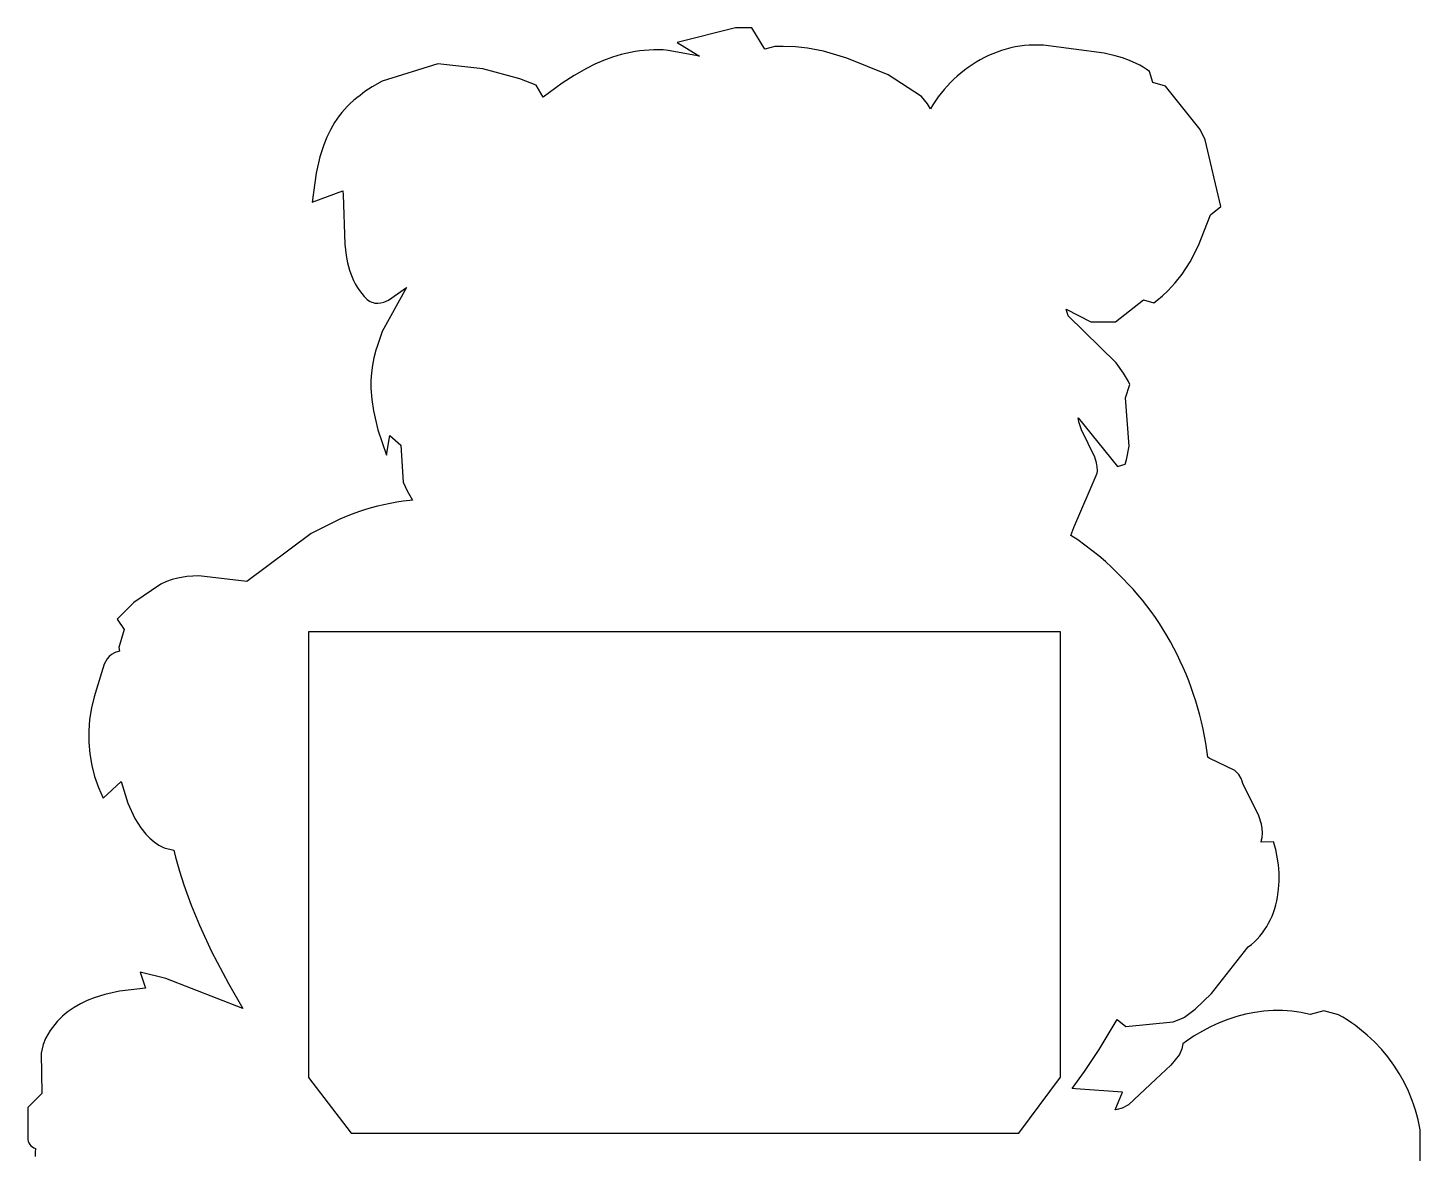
# Model space of a CAD drawing. Extents: x 1245 to 1830, y 1052 to 1456.
# Drawn here: x 1552.1 to 1829.9, y 1227.4 to 1451.9 of the extents above; entities that cross this region are included whole.
import ezdxf

# ---------------------------------------------------------------- set-up
doc = ezdxf.new("R2010")
doc.units = 0
doc.layers.add('color#3f3f3fff', color=1, linetype='CONTINUOUS')

msp = doc.modelspace()

# ---------------------------------------------------------------- linework, layer by layer
at = {"layer": 'color#3f3f3fff'}
msp.add_lwpolyline([(1829.89, 1223.93), (1829.89, 1232.04), (1829.7, 1233.03), (1829.48, 1234.02), (1829.23, 1235), (1828.95, 1235.96), (1828.64, 1236.92), (1828.31, 1237.86), (1827.54, 1239.71), (1826.67, 1241.52), (1825.69, 1243.26), (1824.61, 1244.94), (1823.43, 1246.55), (1822.15, 1248.09), (1820.78, 1249.55), (1819.33, 1250.92), (1817.79, 1252.2), (1816.99, 1252.81), (1816.17, 1253.39), (1815.34, 1253.95), (1814.48, 1254.48), (1813.61, 1254.99), (1810.7, 1255.74), (1807.96, 1255.02), (1807.04, 1255.25), (1806.12, 1255.43), (1805.2, 1255.58), (1804.28, 1255.7), (1803.35, 1255.78), (1802.43, 1255.82), (1801.5, 1255.84), (1800.58, 1255.82), (1798.73, 1255.69), (1796.89, 1255.44), (1795.07, 1255.08), (1793.28, 1254.6), (1791.51, 1254.02), (1789.77, 1253.34), (1788.08, 1252.56), (1786.43, 1251.69), (1784.83, 1250.74), (1783.28, 1249.71), (1782.53, 1249.16), (1782.36, 1248.2), (1781.89, 1247.05), (1780.16, 1244.89), (1777.15, 1242.11), (1771.71, 1237), (1770.45, 1236.37), (1769.41, 1236.06), (1769.04, 1236), (1770.47, 1239.52), (1761.1, 1240.19), (1760.43, 1240.26), (1762.91, 1243.68), (1765.82, 1248.05), (1767.66, 1251.02), (1769.43, 1254.06), (1771.16, 1252.63), (1780.58, 1253.54), (1782.49, 1254.29), (1782.87, 1254.48), (1784.97, 1256.06), (1788.28, 1259.23), (1795.59, 1268.51), (1796.23, 1269.01), (1796.83, 1269.54), (1797.39, 1270.09), (1797.91, 1270.68), (1798.41, 1271.29), (1798.86, 1271.93), (1799.28, 1272.58), (1799.66, 1273.26), (1800.01, 1273.96), (1800.33, 1274.68), (1800.61, 1275.41), (1800.87, 1276.16), (1801.08, 1276.92), (1801.27, 1277.69), (1801.43, 1278.47), (1801.65, 1280.05), (1801.75, 1281.65), (1801.74, 1283.26), (1801.62, 1284.86), (1801.39, 1286.44), (1801.06, 1287.98), (1800.63, 1289.48), (1798.15, 1289.42), (1798.26, 1289.89), (1798.34, 1290.35), (1798.41, 1291.26), (1798.37, 1292.15), (1798.23, 1293.01), (1797.72, 1294.68), (1794.54, 1301.14), (1794.39, 1301.55), (1794.16, 1302.13), (1793.7, 1302.88), (1792.88, 1303.69), (1787.77, 1306.2), (1787.52, 1306.34), (1787.33, 1307.76), (1787.11, 1309.17), (1786.86, 1310.59), (1786.57, 1311.99), (1786.26, 1313.39), (1785.91, 1314.78), (1785.53, 1316.16), (1785.12, 1317.54), (1784.68, 1318.9), (1784.21, 1320.26), (1783.71, 1321.6), (1783.18, 1322.93), (1782.62, 1324.25), (1782.03, 1325.55), (1781.41, 1326.84), (1780.76, 1328.12), (1780.07, 1329.38), (1779.36, 1330.62), (1778.62, 1331.84), (1777.85, 1333.05), (1777.06, 1334.24), (1776.23, 1335.41), (1775.37, 1336.55), (1774.49, 1337.68), (1773.57, 1338.78), (1772.63, 1339.86), (1771.66, 1340.92), (1770.66, 1341.95), (1769.64, 1342.96), (1768.38, 1344.19), (1767.09, 1345.39), (1765.76, 1346.54), (1764.4, 1347.64), (1763, 1348.7), (1761.57, 1349.71), (1760.21, 1350.61), (1760.79, 1352.21), (1765.46, 1363.05), (1765.49, 1363.47), (1765.46, 1364.29), (1765.33, 1365.09), (1765, 1366.23), (1762.29, 1371.71), (1761.8, 1373.25), (1761.67, 1374.06), (1769.47, 1364.35), (1771.01, 1364.84), (1771.29, 1365.73), (1771.8, 1368.44), (1771.1, 1378.06), (1771.98, 1380.75), (1771.69, 1381.32), (1770.72, 1382.98), (1769.24, 1385.04), (1759.68, 1394.43), (1759.23, 1395.77), (1764.19, 1393.23), (1769.11, 1393.25), (1774.68, 1397.63), (1776.72, 1397.05), (1777.32, 1397.49), (1778.47, 1398.42), (1779.54, 1399.42), (1781.03, 1401.02), (1782.39, 1402.74), (1783.98, 1405.19), (1785.69, 1408.44), (1788.05, 1414.6), (1790.15, 1416.22), (1787.01, 1429.53), (1785.99, 1431.61), (1779.09, 1440.25), (1776.52, 1441), (1775.89, 1443.18), (1775.25, 1443.63), (1774.6, 1444.04), (1773.94, 1444.42), (1773.26, 1444.77), (1771.88, 1445.39), (1770.47, 1445.91), (1769.03, 1446.33), (1766.82, 1446.83), (1754.75, 1448.41), (1753.79, 1448.46), (1752.85, 1448.46), (1751.9, 1448.43), (1750.96, 1448.35), (1750.03, 1448.23), (1749.11, 1448.07), (1748.19, 1447.87), (1747.29, 1447.64), (1746.39, 1447.37), (1745.51, 1447.07), (1744.64, 1446.73), (1743.78, 1446.35), (1742.94, 1445.95), (1742.11, 1445.51), (1741.3, 1445.04), (1740.51, 1444.54), (1739.73, 1444.01), (1738.98, 1443.46), (1738.24, 1442.87), (1737.53, 1442.26), (1736.83, 1441.63), (1736.16, 1440.97), (1735.51, 1440.28), (1734.89, 1439.58), (1734.29, 1438.85), (1733.72, 1438.1), (1733.18, 1437.33), (1732.67, 1436.54), (1732.18, 1435.74), (1731.61, 1436.75), (1730.42, 1438.21), (1723.77, 1442.53), (1715.49, 1445.87), (1710.82, 1447.22), (1707.64, 1447.83), (1705.23, 1448.11), (1702.8, 1448.19), (1701.16, 1448.14), (1699.16, 1447.61), (1696.53, 1451.89), (1693.32, 1451.89), (1681.66, 1448.95), (1682.21, 1448.61), (1682.33, 1448.54), (1686.11, 1446.23), (1679.84, 1447.4), (1678.89, 1447.48), (1677.93, 1447.51), (1676.98, 1447.51), (1676.04, 1447.47), (1675.1, 1447.4), (1674.17, 1447.3), (1673.25, 1447.16), (1672.33, 1446.99), (1670.51, 1446.56), (1668.72, 1446.01), (1666.97, 1445.36), (1665.24, 1444.62), (1663.55, 1443.79), (1661.08, 1442.4), (1658.7, 1440.86), (1654.93, 1438.06), (1653.53, 1440.44), (1650.28, 1441.72), (1642.88, 1443.72), (1633.88, 1444.69), (1622.81, 1441.23), (1620.78, 1440.14), (1619.34, 1439.16), (1618.42, 1438.4), (1617.72, 1437.9), (1617.06, 1437.37), (1616.43, 1436.81), (1615.83, 1436.23), (1615.26, 1435.62), (1614.73, 1434.99), (1614.23, 1434.34), (1613.75, 1433.67), (1613.3, 1432.98), (1612.49, 1431.56), (1611.78, 1430.07), (1611.16, 1428.52), (1610.39, 1426.14), (1609.62, 1422.87), (1608.8, 1417.11), (1614.93, 1419.34), (1614.99, 1418.6), (1615.33, 1408.71), (1615.6, 1406.45), (1615.89, 1404.98), (1616.28, 1403.55), (1616.52, 1402.84), (1616.79, 1402.15), (1617.1, 1401.47), (1617.44, 1400.8), (1617.82, 1400.15), (1618.25, 1399.51), (1618.71, 1398.88), (1619.22, 1398.28), (1619.51, 1397.97), (1619.81, 1397.71), (1620.1, 1397.49), (1620.4, 1397.31), (1620.7, 1397.17), (1621, 1397.06), (1621.31, 1396.99), (1621.92, 1396.94), (1622.53, 1397), (1623.13, 1397.16), (1624.04, 1397.54), (1627.67, 1400.09), (1622.79, 1391.32), (1621.78, 1388.29), (1621.53, 1387.55), (1621.13, 1386.06), (1620.84, 1384.56), (1620.65, 1383.05), (1620.56, 1381.53), (1620.56, 1380.01), (1620.72, 1377.72), (1621.06, 1375.45), (1621.93, 1371.7), (1623.69, 1366.65), (1624.32, 1370.55), (1626.52, 1368.61), (1626.99, 1361.26), (1627.75, 1359.48), (1628.85, 1357.66), (1628.31, 1357.61), (1627.01, 1357.44), (1625.7, 1357.24), (1624.41, 1357), (1623.12, 1356.74), (1621.84, 1356.43), (1620.57, 1356.1), (1619.3, 1355.72), (1618.05, 1355.32), (1616.81, 1354.87), (1615.58, 1354.38), (1614.36, 1353.85), (1613.15, 1353.29), (1608.61, 1350.98), (1595.8, 1341.42), (1586.22, 1342.53), (1583.82, 1342.39), (1582.06, 1342.09), (1580.91, 1341.79), (1579.77, 1341.39), (1578.66, 1340.88), (1573.22, 1337.22), (1569.95, 1333.92), (1571.31, 1331.86), (1570.23, 1328.28), (1570.38, 1327.5), (1570.02, 1327.41), (1569.68, 1327.3), (1569.37, 1327.17), (1568.82, 1326.84), (1568.35, 1326.45), (1567.95, 1325.98), (1567.34, 1324.9), (1565.78, 1319.91), (1565.32, 1318.44), (1564.78, 1316.19), (1564.43, 1313.91), (1564.26, 1311.62), (1564.28, 1309.31), (1564.48, 1307.02), (1564.86, 1304.74), (1565.42, 1302.51), (1566.17, 1300.32), (1567.1, 1298.2), (1570.73, 1301.54), (1572.02, 1297.22), (1573.42, 1294.15), (1574.62, 1292.28), (1575.67, 1291), (1576.46, 1290.21), (1577.32, 1289.49), (1578.26, 1288.84), (1579.27, 1288.26), (1581.22, 1287.82), (1581.57, 1286.42), (1582.36, 1283.65), (1583.23, 1280.91), (1584.7, 1276.84), (1586.34, 1272.84), (1588.76, 1267.59), (1592.11, 1261.2), (1595, 1256.22), (1579.62, 1262.22), (1574.5, 1263.46), (1575.58, 1260.26), (1570.42, 1259.66), (1567.48, 1259.02), (1565.35, 1258.35), (1563.97, 1257.81), (1562.64, 1257.17), (1561.36, 1256.45), (1560.75, 1256.04), (1560.16, 1255.62), (1559.58, 1255.16), (1559.02, 1254.68), (1558.49, 1254.16), (1557.98, 1253.62), (1557.49, 1253.05), (1557.03, 1252.45), (1556.59, 1251.81), (1556.07, 1251.04), (1555.64, 1250.25), (1555.16, 1249.01), (1554.76, 1247.29), (1554.9, 1239.26), (1552.11, 1236.48), (1552.11, 1230.44, 0.358871), (1553.66, 1228.29), (1553.56, 1227.51), (1553.57, 1226.71)], format="xyb", dxfattribs=at)
msp.add_lwpolyline([(1758.11, 1242.54), (1758.11, 1331.36), (1608.11, 1331.36), (1608.11, 1242.46), (1616.63, 1231.36), (1749.84, 1231.36), (1758.11, 1242.54)], close=True, dxfattribs=at)

doc.saveas('drawing.dxf')
